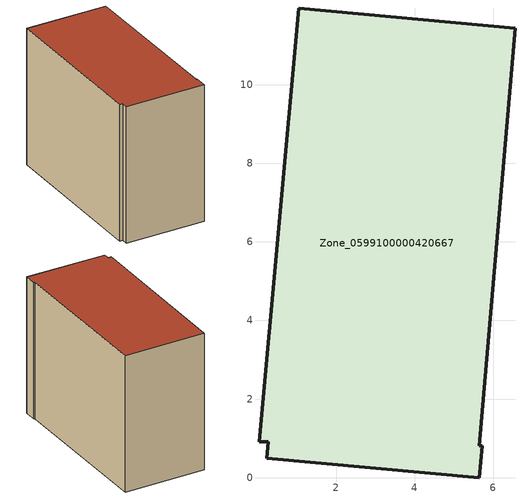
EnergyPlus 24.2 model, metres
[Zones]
Zone_0599100000420667
 floor ground (C_G): 5.65,0 0.24,0.5 0.27,0.91 0.04,0.91 1.05,11.95 6.55,11.44 5.65,0.81 5.72,0.81 z0
 wall outside (C_F): 0.24,0.5 5.65,0 5.72,0.81 5.65,0.81 6.55,11.44 1.05,11.95 0.04,0.91 0.27,0.91 0.24,0.5 z0:9.4
 roof outside (C_R): 0.27,0.91 0.24,0.5 5.65,0 5.72,0.81 5.65,0.81 6.55,11.44 1.05,11.95 0.04,0.91 z9.4
[BUILDING]
Pand.0599100000420667: North Axis=0; Terrain=City; Loads Convergence Tolerance Value=0.04; Temperature Convergence Tolerance Value=0.4; Solar Distribution=FullExterior; Maximum Number of Warmup Days=25; Minimum Number of Warmup Days=1
[Site:Location]
Rotterdam.The.Hague.AP_ZH_NLD Design_Conditions: Latitude=51.96; Longitude=4.45; Time Zone=1; Elevation=-4.5
[SITE:GROUNDTEMPERATURE:BUILDINGSURFACE]
18, 18, 18, 18, 18, 18, 18, 18, 18, 18, 18, 18
[MATERIAL] Thermal Absorptance=0.9; Solar Absorptance=0.7; Visible Absorptance=0.7
Name | Roughness | Thickness | Conductivity | Density | Specific Heat
G.TC.2006-2014 | MediumSmooth | 0.15 | 0.06 | 540 | 1210
F.TC.2006-2014 | Rough | 0.3 | 0.12 | 1920 | 840
R.TC.2006-2014 | MediumRough | 0.2 | 0.08 | 1500 | 1000
[CONSTRUCTION]
C_G: G.TC.2006-2014
C_F: F.TC.2006-2014
C_R: R.TC.2006-2014
[ZONE]
Zone_0599100000420667: Type=1; Multiplier=1; Ceiling Height=Autocalculate; Volume=Autocalculate; Floor Area=autocalculate; Part of Total Floor Area=Yes
[ZONEINFILTRATION:DESIGNFLOWRATE]
Infil_Zone_0599100000420667: Zone or ZoneList or Space or SpaceList=Zone_0599100000420667; Schedule=AlwaysOn; Design Flow Rate Calculation Method=Flow/Area; Flow Rate per Floor Area=0.0015; Constant Term Coefficient=1; Temperature Term Coefficient=0; Velocity Term Coefficient=0; Velocity Squared Term Coefficient=0
[HVACTEMPLATE:ZONE:IDEALLOADSAIRSYSTEM]
Zone_0599100000420667: Maximum Heating Supply Air Temperature=50; Minimum Cooling Supply Air Temperature=13; Maximum Heating Supply Air Humidity Ratio=0.0156; Minimum Cooling Supply Air Humidity Ratio=0.0077; Heating Limit=NoLimit; Cooling Limit=NoLimit; Dehumidification Control Type=ConstantSensibleHeatRatio; Cooling Sensible Heat Ratio=0.7; Dehumidification Setpoint=60; Humidification Control Type=None; Humidification Setpoint=30; Outdoor Air Method=None; Outdoor Air Flow Rate per Person=0.00944; Outdoor Air Flow Rate per Zone Floor Area=0; Outdoor Air Flow Rate per Zone=0; Demand Controlled Ventilation Type=None; Outdoor Air Economizer Type=NoEconomizer; Heat Recovery Type=None; Sensible Heat Recovery Effectiveness=0.7; Latent Heat Recovery Effectiveness=0.65
[ZONECONTROL:THERMOSTAT]
ThermostatControl_Zone_0599100000420667: Zone or ZoneList=Zone_0599100000420667; Control Type Schedule=DualSetpointControlType; Control 1=Thermostat_Zone_0599100000420667; Temperature Difference Between Cutout And Setpoint=0
[THERMOSTATSETPOINT:DUALSETPOINT]
Thermostat_Zone_0599100000420667: Heating Setpoint Temperature Schedule=HeatingSetpoint_Zone_0599100000420667; Cooling Setpoint Temperature Schedule=CoolingSetpoint_Zone_0599100000420667
[SCHEDULE:COMPACT]
HeatingSetpoint_Zone_0599100000420667: Through: 12/31, For: AllDays, Until: 24:00, 21
CoolingSetpoint_Zone_0599100000420667: Through: 12/31, For: AllDays, Until: 24:00, 24
DualSetpointControlType: Through: 12/31, For: AllDays, Until: 24:00, 4
AlwaysOn: Through: 12/31, For: AllDays, Until: 24:00, 1
